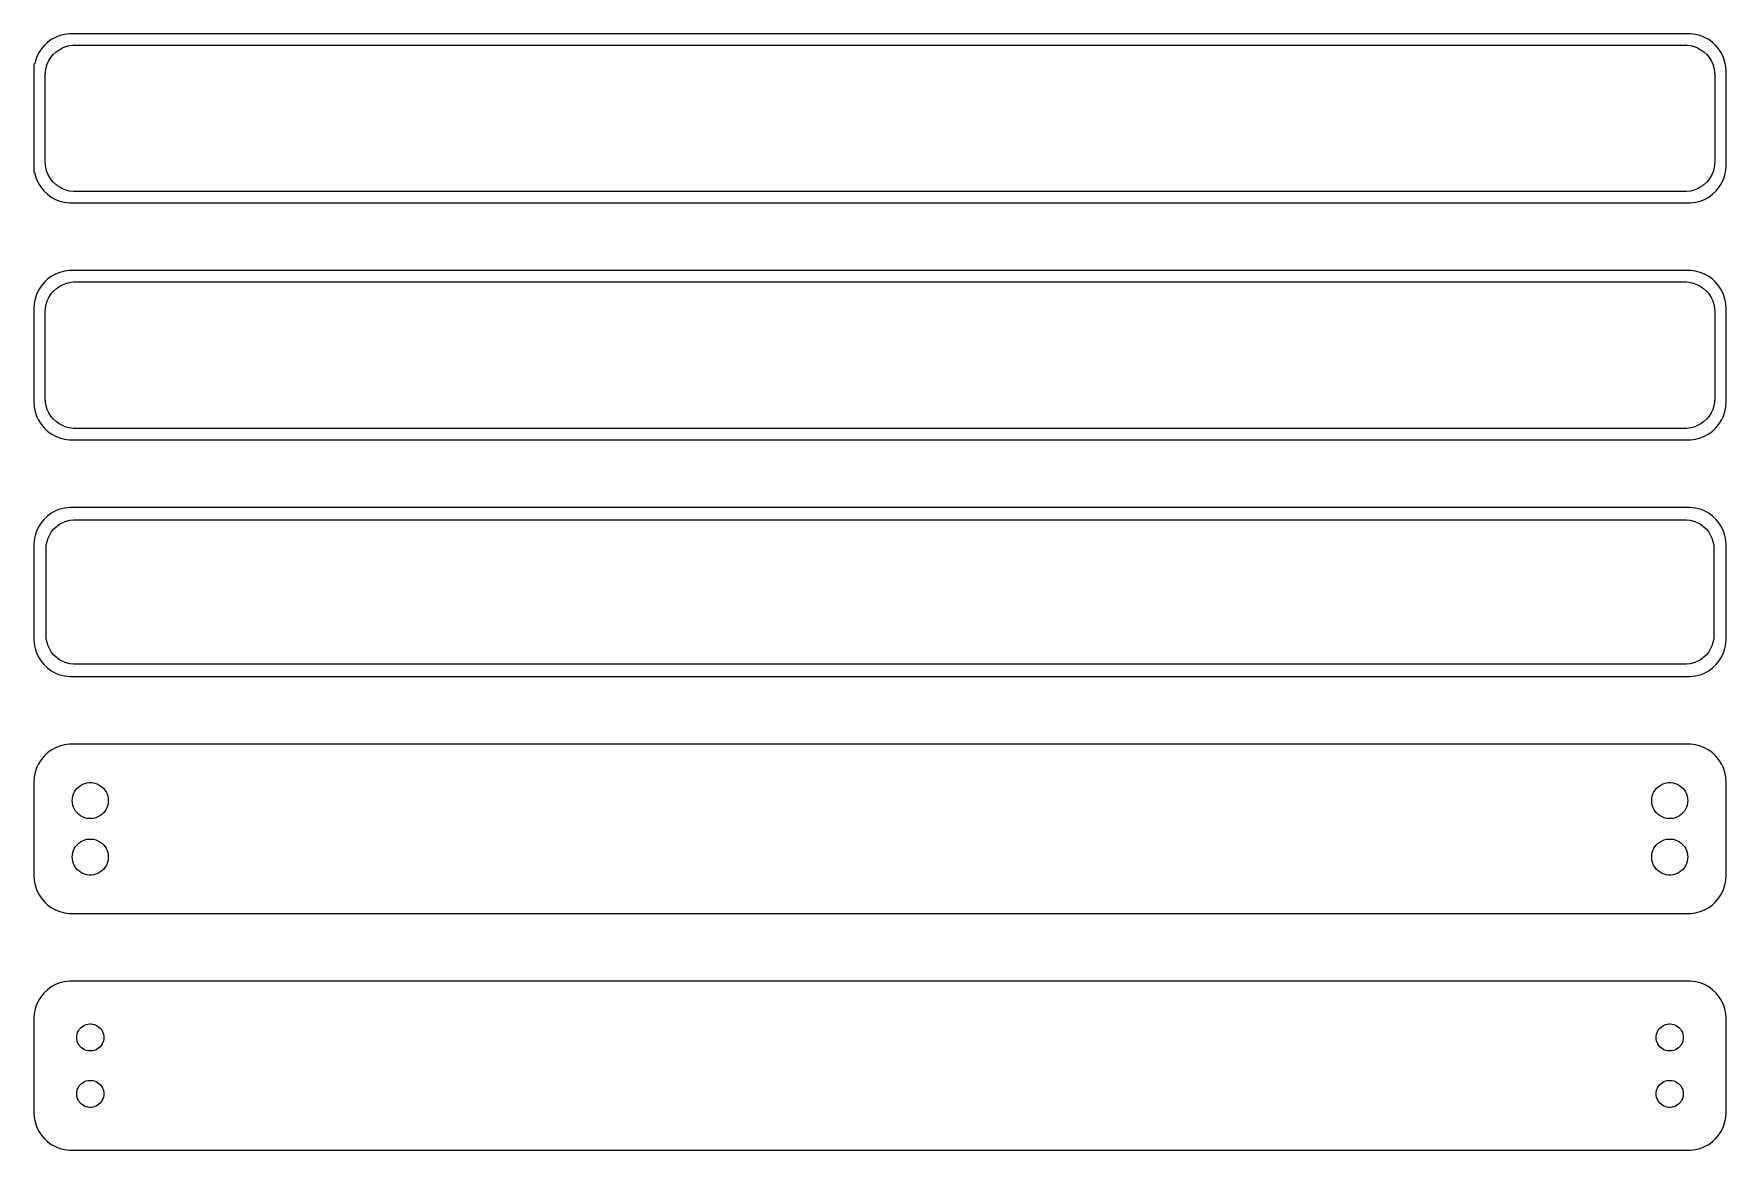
# Model space of a CAD drawing. Header units: metres. Extents: x -112 to 112, y 115 to 263.
import ezdxf

# ---------------------------------------------------------------- set-up
doc = ezdxf.new("R2010")
doc.units = ezdxf.units.M

msp = doc.modelspace()

# ---------------------------------------------------------------- linework, layer by layer
for p, q in [((-111.545, 261.189), (-111.882, 260.659)), ((-111.145, 261.673), (-111.545, 261.189)), ((-110.687, 262.103), (-111.145, 261.673)), ((-110.179, 262.472), (-110.687, 262.103)), ((-109.629, 262.774), (-110.179, 262.472)), ((-109.045, 263.005), (-109.629, 262.774)), ((-109.55, 260.832), (-109.143, 261.127)), ((-109.143, 261.127), (-108.703, 261.369)), ((-108.437, 263.161), (-109.045, 263.005)), ((-108.703, 261.369), (-108.236, 261.554)), ((-107.814, 263.24), (-108.437, 263.161)), ((-108.236, 261.554), (-107.75, 261.679)), ((107.814, 263.24), (-107.814, 263.24)), ((-107.75, 261.679), (-107.251, 261.742)), ((-107.251, 261.742), (107.251, 261.742)), ((107.251, 261.742), (107.75, 261.679)), ((107.75, 261.679), (108.236, 261.554)), ((108.437, 263.161), (107.814, 263.24)), ((108.236, 261.554), (108.703, 261.369)), ((109.045, 263.005), (108.437, 263.161)), ((108.703, 261.369), (109.143, 261.127)), ((109.629, 262.774), (109.045, 263.005)), ((109.143, 261.127), (109.55, 260.832)), ((110.179, 262.472), (109.629, 262.774)), ((110.687, 262.103), (110.179, 262.472)), ((111.145, 261.673), (110.687, 262.103)), ((111.545, 261.189), (111.145, 261.673)), ((111.882, 260.659), (111.545, 261.189)), ((-112.4, 259.194), (-112.5, 259.194)), ((-112.5, 259.194), (-112.5, 244.806)), ((-112.343, 259.493), (-112.4, 259.194)), ((-112.149, 260.091), (-112.343, 259.493)), ((-111.882, 260.659), (-112.149, 260.091)), ((-110.874, 258.745), (-110.719, 259.222)), ((-110.719, 259.222), (-110.505, 259.677)), ((-110.505, 259.677), (-110.236, 260.101)), ((-110.236, 260.101), (-109.916, 260.488)), ((-109.916, 260.488), (-109.55, 260.832)), ((109.55, 260.832), (109.916, 260.488)), ((109.916, 260.488), (110.236, 260.101)), ((110.236, 260.101), (110.505, 259.677)), ((110.505, 259.677), (110.719, 259.222)), ((110.719, 259.222), (110.874, 258.745)), ((112.149, 260.091), (111.882, 260.659)), ((112.343, 259.493), (112.149, 260.091)), ((112.461, 258.877), (112.343, 259.493)), ((112.5, 258.25), (112.461, 258.877)), ((-111, 257.75), (-110.968, 258.251)), ((-111, 246.25), (-111, 257.75)), ((-110.968, 258.251), (-110.874, 258.745)), ((110.874, 258.745), (110.968, 258.251)), ((110.968, 258.251), (111, 257.75)), ((111, 257.75), (111, 246.25)), ((112.5, 245.75), (112.5, 258.25)), ((-110.968, 245.749), (-111, 246.25)), ((-110.874, 245.255), (-110.968, 245.749)), ((-110.719, 244.778), (-110.874, 245.255)), ((110.874, 245.255), (110.719, 244.778)), ((110.968, 245.749), (110.874, 245.255)), ((111, 246.25), (110.968, 245.749)), ((112.461, 245.123), (112.5, 245.75)), ((-112.5, 244.806), (-112.4, 244.806)), ((-112.4, 244.806), (-112.343, 244.507)), ((-112.343, 244.507), (-112.149, 243.909)), ((-112.149, 243.909), (-111.882, 243.341)), ((-111.882, 243.341), (-111.545, 242.811)), ((-110.505, 244.323), (-110.719, 244.778)), ((-110.236, 243.899), (-110.505, 244.323)), ((-109.916, 243.512), (-110.236, 243.899)), ((-109.55, 243.168), (-109.916, 243.512)), ((-109.143, 242.873), (-109.55, 243.168)), ((109.55, 243.168), (109.143, 242.873)), ((109.916, 243.512), (109.55, 243.168)), ((110.236, 243.899), (109.916, 243.512)), ((110.505, 244.323), (110.236, 243.899)), ((110.719, 244.778), (110.505, 244.323)), ((111.545, 242.811), (111.882, 243.341)), ((111.882, 243.341), (112.149, 243.909)), ((112.149, 243.909), (112.343, 244.507)), ((112.343, 244.507), (112.461, 245.123)), ((-111.545, 242.811), (-111.145, 242.327)), ((-111.145, 242.327), (-110.687, 241.897)), ((-110.687, 241.897), (-110.179, 241.528)), ((-110.179, 241.528), (-109.629, 241.226)), ((-109.629, 241.226), (-109.045, 240.995)), ((-108.703, 242.631), (-109.143, 242.873)), ((-109.045, 240.995), (-108.437, 240.839)), ((-108.236, 242.446), (-108.703, 242.631)), ((-108.437, 240.839), (-107.814, 240.76)), ((-107.75, 242.321), (-108.236, 242.446)), ((-107.814, 240.76), (107.814, 240.76)), ((-107.251, 242.258), (-107.75, 242.321)), ((107.251, 242.258), (-107.251, 242.258)), ((107.75, 242.321), (107.251, 242.258)), ((108.236, 242.446), (107.75, 242.321)), ((107.814, 240.76), (108.437, 240.839)), ((108.703, 242.631), (108.236, 242.446)), ((108.437, 240.839), (109.045, 240.995)), ((109.143, 242.873), (108.703, 242.631)), ((109.045, 240.995), (109.629, 241.226)), ((109.629, 241.226), (110.179, 241.528)), ((110.179, 241.528), (110.687, 241.897)), ((110.687, 241.897), (111.145, 242.327)), ((111.145, 242.327), (111.545, 242.811)), ((-111.545, 229.689), (-111.882, 229.159)), ((-111.145, 230.173), (-111.545, 229.689)), ((-110.687, 230.603), (-111.145, 230.173)), ((-110.179, 230.972), (-110.687, 230.603)), ((-109.629, 231.274), (-110.179, 230.972)), ((-109.045, 231.505), (-109.629, 231.274)), ((-109.55, 229.332), (-109.143, 229.627)), ((-109.143, 229.627), (-108.703, 229.869)), ((-108.437, 231.661), (-109.045, 231.505)), ((-108.703, 229.869), (-108.236, 230.054)), ((-107.814, 231.74), (-108.437, 231.661)), ((-108.236, 230.054), (-107.75, 230.179)), ((107.814, 231.74), (-107.814, 231.74)), ((-107.75, 230.179), (-107.251, 230.242)), ((-107.251, 230.242), (107.251, 230.242)), ((107.251, 230.242), (107.75, 230.179)), ((107.75, 230.179), (108.236, 230.054)), ((108.437, 231.661), (107.814, 231.74)), ((108.236, 230.054), (108.703, 229.869)), ((109.045, 231.505), (108.437, 231.661)), ((108.703, 229.869), (109.143, 229.627)), ((109.629, 231.274), (109.045, 231.505)), ((109.143, 229.627), (109.55, 229.332)), ((110.179, 230.972), (109.629, 231.274)), ((110.687, 230.603), (110.179, 230.972)), ((111.145, 230.173), (110.687, 230.603)), ((111.545, 229.689), (111.145, 230.173)), ((111.882, 229.159), (111.545, 229.689)), ((-112.461, 227.377), (-112.5, 226.75)), ((-112.343, 227.993), (-112.461, 227.377)), ((-112.149, 228.591), (-112.343, 227.993)), ((-111.882, 229.159), (-112.149, 228.591)), ((-110.874, 227.245), (-110.719, 227.722)), ((-110.719, 227.722), (-110.505, 228.177)), ((-110.505, 228.177), (-110.236, 228.601)), ((-110.236, 228.601), (-109.916, 228.988)), ((-109.916, 228.988), (-109.55, 229.332)), ((109.55, 229.332), (109.916, 228.988)), ((109.916, 228.988), (110.236, 228.601)), ((110.236, 228.601), (110.505, 228.177)), ((110.505, 228.177), (110.719, 227.722)), ((110.719, 227.722), (110.874, 227.245)), ((112.149, 228.591), (111.882, 229.159)), ((112.343, 227.993), (112.149, 228.591)), ((112.461, 227.377), (112.343, 227.993)), ((112.5, 226.75), (112.461, 227.377)), ((-112.5, 226.75), (-112.5, 214.25)), ((-111, 226.25), (-110.968, 226.751)), ((-111, 214.75), (-111, 226.25)), ((-110.968, 226.751), (-110.874, 227.245)), ((110.874, 227.245), (110.968, 226.751)), ((110.968, 226.751), (111, 226.25)), ((111, 226.25), (111, 214.75)), ((112.5, 214.25), (112.5, 226.75)), ((-112.5, 214.25), (-112.461, 213.623)), ((-110.968, 214.249), (-111, 214.75)), ((-110.874, 213.755), (-110.968, 214.249)), ((-110.719, 213.278), (-110.874, 213.755)), ((110.874, 213.755), (110.719, 213.278)), ((110.968, 214.249), (110.874, 213.755)), ((111, 214.75), (110.968, 214.249)), ((112.461, 213.623), (112.5, 214.25)), ((-112.461, 213.623), (-112.343, 213.007)), ((-112.343, 213.007), (-112.149, 212.409)), ((-112.149, 212.409), (-111.882, 211.841)), ((-111.882, 211.841), (-111.545, 211.311)), ((-110.505, 212.823), (-110.719, 213.278)), ((-110.236, 212.399), (-110.505, 212.823)), ((-109.916, 212.012), (-110.236, 212.399)), ((-109.55, 211.668), (-109.916, 212.012)), ((-109.143, 211.373), (-109.55, 211.668)), ((109.55, 211.668), (109.143, 211.373)), ((109.916, 212.012), (109.55, 211.668)), ((110.236, 212.399), (109.916, 212.012)), ((110.505, 212.823), (110.236, 212.399)), ((110.719, 213.278), (110.505, 212.823)), ((111.545, 211.311), (111.882, 211.841)), ((111.882, 211.841), (112.149, 212.409)), ((112.149, 212.409), (112.343, 213.007)), ((112.343, 213.007), (112.461, 213.623)), ((-111.545, 211.311), (-111.145, 210.827)), ((-111.145, 210.827), (-110.687, 210.397)), ((-110.687, 210.397), (-110.179, 210.028)), ((-110.179, 210.028), (-109.629, 209.726)), ((-109.629, 209.726), (-109.045, 209.495)), ((-108.703, 211.131), (-109.143, 211.373)), ((-109.045, 209.495), (-108.437, 209.339)), ((-108.236, 210.946), (-108.703, 211.131)), ((-108.437, 209.339), (-107.814, 209.26)), ((-107.75, 210.821), (-108.236, 210.946)), ((-107.814, 209.26), (107.814, 209.26)), ((-107.251, 210.758), (-107.75, 210.821)), ((107.251, 210.758), (-107.251, 210.758)), ((107.75, 210.821), (107.251, 210.758)), ((108.236, 210.946), (107.75, 210.821)), ((107.814, 209.26), (108.437, 209.339)), ((108.703, 211.131), (108.236, 210.946)), ((108.437, 209.339), (109.045, 209.495)), ((109.143, 211.373), (108.703, 211.131)), ((109.045, 209.495), (109.629, 209.726)), ((109.629, 209.726), (110.179, 210.028)), ((110.179, 210.028), (110.687, 210.397)), ((110.687, 210.397), (111.145, 210.827)), ((111.145, 210.827), (111.545, 211.311)), ((-111.545, 198.189), (-111.882, 197.659)), ((-111.145, 198.673), (-111.545, 198.189)), ((-110.687, 199.103), (-111.145, 198.673)), ((-110.179, 199.472), (-110.687, 199.103)), ((-109.629, 199.774), (-110.179, 199.472)), ((-109.045, 200.005), (-109.629, 199.774)), ((-109.469, 197.734), (-109.075, 198.02)), ((-109.075, 198.02), (-108.649, 198.254)), ((-108.437, 200.161), (-109.045, 200.005)), ((-108.649, 198.254), (-108.197, 198.433)), ((-107.814, 200.24), (-108.437, 200.161)), ((-108.197, 198.433), (-107.726, 198.554)), ((107.814, 200.24), (-107.814, 200.24)), ((-107.726, 198.554), (-107.243, 198.615)), ((-107.243, 198.615), (107.243, 198.615)), ((107.243, 198.615), (107.726, 198.554)), ((107.726, 198.554), (108.197, 198.433)), ((108.437, 200.161), (107.814, 200.24)), ((108.197, 198.433), (108.649, 198.254)), ((109.045, 200.005), (108.437, 200.161)), ((108.649, 198.254), (109.075, 198.02)), ((109.629, 199.774), (109.045, 200.005)), ((109.075, 198.02), (109.469, 197.734)), ((110.179, 199.472), (109.629, 199.774)), ((110.687, 199.103), (110.179, 199.472)), ((111.145, 198.673), (110.687, 199.103)), ((111.545, 198.189), (111.145, 198.673)), ((111.882, 197.659), (111.545, 198.189)), ((-112.461, 195.877), (-112.5, 195.25)), ((-112.343, 196.493), (-112.461, 195.877)), ((-112.149, 197.091), (-112.343, 196.493)), ((-111.882, 197.659), (-112.149, 197.091)), ((-110.751, 195.713), (-110.601, 196.176)), ((-110.601, 196.176), (-110.394, 196.616)), ((-110.394, 196.616), (-110.133, 197.026)), ((-110.133, 197.026), (-109.823, 197.401)), ((-109.823, 197.401), (-109.469, 197.734)), ((109.469, 197.734), (109.823, 197.401)), ((109.823, 197.401), (110.133, 197.026)), ((110.133, 197.026), (110.394, 196.616)), ((110.394, 196.616), (110.601, 196.176)), ((110.601, 196.176), (110.751, 195.713)), ((112.149, 197.091), (111.882, 197.659)), ((112.343, 196.493), (112.149, 197.091)), ((112.461, 195.877), (112.343, 196.493)), ((112.5, 195.25), (112.461, 195.877)), ((-112.5, 195.25), (-112.5, 182.75)), ((-110.873, 194.75), (-110.842, 195.235)), ((-110.873, 183.25), (-110.873, 194.75)), ((-110.842, 195.235), (-110.751, 195.713)), ((110.751, 195.713), (110.842, 195.235)), ((110.842, 195.235), (110.873, 194.75)), ((110.873, 194.75), (110.873, 183.25)), ((112.5, 182.75), (112.5, 195.25)), ((-112.5, 182.75), (-112.461, 182.123)), ((-110.842, 182.765), (-110.873, 183.25)), ((-110.751, 182.287), (-110.842, 182.765)), ((-110.601, 181.824), (-110.751, 182.287)), ((110.751, 182.287), (110.601, 181.824)), ((110.842, 182.765), (110.751, 182.287)), ((110.873, 183.25), (110.842, 182.765)), ((112.461, 182.123), (112.5, 182.75)), ((-112.461, 182.123), (-112.343, 181.507)), ((-112.343, 181.507), (-112.149, 180.909)), ((-112.149, 180.909), (-111.882, 180.341)), ((-111.882, 180.341), (-111.545, 179.811)), ((-110.394, 181.384), (-110.601, 181.824)), ((-110.133, 180.974), (-110.394, 181.384)), ((-109.823, 180.599), (-110.133, 180.974)), ((-109.469, 180.266), (-109.823, 180.599)), ((-109.075, 179.98), (-109.469, 180.266)), ((109.469, 180.266), (109.075, 179.98)), ((109.823, 180.599), (109.469, 180.266)), ((110.133, 180.974), (109.823, 180.599)), ((110.394, 181.384), (110.133, 180.974)), ((110.601, 181.824), (110.394, 181.384)), ((111.545, 179.811), (111.882, 180.341)), ((111.882, 180.341), (112.149, 180.909)), ((112.149, 180.909), (112.343, 181.507)), ((112.343, 181.507), (112.461, 182.123)), ((-111.545, 179.811), (-111.145, 179.327)), ((-111.145, 179.327), (-110.687, 178.897)), ((-110.687, 178.897), (-110.179, 178.528)), ((-110.179, 178.528), (-109.629, 178.226)), ((-109.629, 178.226), (-109.045, 177.995)), ((-108.649, 179.746), (-109.075, 179.98)), ((-109.045, 177.995), (-108.437, 177.839)), ((-108.197, 179.567), (-108.649, 179.746)), ((-108.437, 177.839), (-107.814, 177.76)), ((-107.726, 179.446), (-108.197, 179.567)), ((-107.814, 177.76), (107.814, 177.76)), ((-107.243, 179.385), (-107.726, 179.446)), ((107.243, 179.385), (-107.243, 179.385)), ((107.726, 179.446), (107.243, 179.385)), ((108.197, 179.567), (107.726, 179.446)), ((107.814, 177.76), (108.437, 177.839)), ((108.649, 179.746), (108.197, 179.567)), ((108.437, 177.839), (109.045, 177.995)), ((109.075, 179.98), (108.649, 179.746)), ((109.045, 177.995), (109.629, 178.226)), ((109.629, 178.226), (110.179, 178.528)), ((110.179, 178.528), (110.687, 178.897)), ((110.687, 178.897), (111.145, 179.327)), ((111.145, 179.327), (111.545, 179.811)), ((-111.545, 166.689), (-111.882, 166.159)), ((-111.145, 167.173), (-111.545, 166.689)), ((-110.687, 167.603), (-111.145, 167.173)), ((-110.179, 167.972), (-110.687, 167.603)), ((-109.629, 168.274), (-110.179, 167.972)), ((-109.045, 168.505), (-109.629, 168.274)), ((-108.437, 168.661), (-109.045, 168.505)), ((-107.814, 168.74), (-108.437, 168.661)), ((107.814, 168.74), (-107.814, 168.74)), ((108.437, 168.661), (107.814, 168.74)), ((109.045, 168.505), (108.437, 168.661)), ((109.629, 168.274), (109.045, 168.505)), ((110.179, 167.972), (109.629, 168.274)), ((110.687, 167.603), (110.179, 167.972)), ((111.145, 167.173), (110.687, 167.603)), ((111.545, 166.689), (111.145, 167.173)), ((111.882, 166.159), (111.545, 166.689)), ((-112.461, 164.377), (-112.5, 163.75)), ((-112.343, 164.993), (-112.461, 164.377)), ((-112.149, 165.591), (-112.343, 164.993)), ((-111.882, 166.159), (-112.149, 165.591)), ((112.149, 165.591), (111.882, 166.159)), ((112.343, 164.993), (112.149, 165.591)), ((112.461, 164.377), (112.343, 164.993)), ((112.5, 163.75), (112.461, 164.377)), ((-112.5, 163.75), (-112.5, 151.25)), ((-107.325, 161.847), (-107.231, 162.133)), ((-107.231, 162.133), (-107.103, 162.406)), ((-107.103, 162.406), (-106.942, 162.661)), ((-106.942, 162.661), (-106.75, 162.893)), ((-106.75, 162.893), (-106.53, 163.099)), ((-106.53, 163.099), (-106.286, 163.276)), ((-106.286, 163.276), (-106.022, 163.422)), ((-106.022, 163.422), (-105.742, 163.533)), ((-105.742, 163.533), (-105.45, 163.607)), ((-105.45, 163.607), (-105.151, 163.645)), ((-105.151, 163.645), (-104.849, 163.645)), ((-104.849, 163.645), (-104.55, 163.607)), ((-104.55, 163.607), (-104.258, 163.533)), ((-104.258, 163.533), (-103.978, 163.422)), ((-103.978, 163.422), (-103.714, 163.276)), ((-103.714, 163.276), (-103.47, 163.099)), ((-103.47, 163.099), (-103.25, 162.893)), ((-103.25, 162.893), (-103.058, 162.661)), ((-103.058, 162.661), (-102.897, 162.406)), ((-102.897, 162.406), (-102.769, 162.133)), ((-102.769, 162.133), (-102.675, 161.847)), ((102.675, 161.847), (102.769, 162.133)), ((102.769, 162.133), (102.897, 162.406)), ((102.897, 162.406), (103.058, 162.661)), ((103.058, 162.661), (103.25, 162.893)), ((103.25, 162.893), (103.47, 163.099)), ((103.47, 163.099), (103.714, 163.276)), ((103.714, 163.276), (103.978, 163.422)), ((103.978, 163.422), (104.258, 163.533)), ((104.258, 163.533), (104.55, 163.607)), ((104.55, 163.607), (104.849, 163.645)), ((104.849, 163.645), (105.151, 163.645)), ((105.151, 163.645), (105.45, 163.607)), ((105.45, 163.607), (105.742, 163.533)), ((105.742, 163.533), (106.022, 163.422)), ((106.022, 163.422), (106.286, 163.276)), ((106.286, 163.276), (106.53, 163.099)), ((106.53, 163.099), (106.75, 162.893)), ((106.75, 162.893), (106.942, 162.661)), ((106.942, 162.661), (107.103, 162.406)), ((107.103, 162.406), (107.231, 162.133)), ((107.231, 162.133), (107.325, 161.847)), ((112.5, 151.25), (112.5, 163.75)), ((-107.4, 161.25), (-107.381, 161.551)), ((-107.381, 160.949), (-107.4, 161.25)), ((-107.381, 161.551), (-107.325, 161.847)), ((-107.325, 160.653), (-107.381, 160.949)), ((-107.231, 160.367), (-107.325, 160.653)), ((-107.103, 160.094), (-107.231, 160.367)), ((-106.942, 159.839), (-107.103, 160.094)), ((-106.75, 159.607), (-106.942, 159.839)), ((-103.058, 159.839), (-103.25, 159.607)), ((-102.897, 160.094), (-103.058, 159.839)), ((-102.769, 160.367), (-102.897, 160.094)), ((-102.675, 160.653), (-102.769, 160.367)), ((-102.675, 161.847), (-102.619, 161.551)), ((-102.619, 160.949), (-102.675, 160.653)), ((-102.619, 161.551), (-102.6, 161.25)), ((-102.6, 161.25), (-102.619, 160.949)), ((102.6, 161.25), (102.619, 161.551)), ((102.619, 160.949), (102.6, 161.25)), ((102.619, 161.551), (102.675, 161.847)), ((102.675, 160.653), (102.619, 160.949)), ((102.769, 160.367), (102.675, 160.653)), ((102.897, 160.094), (102.769, 160.367)), ((103.058, 159.839), (102.897, 160.094)), ((103.25, 159.607), (103.058, 159.839)), ((106.942, 159.839), (106.75, 159.607)), ((107.103, 160.094), (106.942, 159.839)), ((107.231, 160.367), (107.103, 160.094)), ((107.325, 160.653), (107.231, 160.367)), ((107.325, 161.847), (107.381, 161.551)), ((107.381, 160.949), (107.325, 160.653)), ((107.381, 161.551), (107.4, 161.25)), ((107.4, 161.25), (107.381, 160.949)), ((-106.53, 159.401), (-106.75, 159.607)), ((-106.286, 159.224), (-106.53, 159.401)), ((-106.022, 159.078), (-106.286, 159.224)), ((-105.742, 158.967), (-106.022, 159.078)), ((-105.45, 158.893), (-105.742, 158.967)), ((-105.151, 158.855), (-105.45, 158.893)), ((-104.849, 158.855), (-105.151, 158.855)), ((-104.55, 158.893), (-104.849, 158.855)), ((-104.258, 158.967), (-104.55, 158.893)), ((-103.978, 159.078), (-104.258, 158.967)), ((-103.714, 159.224), (-103.978, 159.078)), ((-103.47, 159.401), (-103.714, 159.224)), ((-103.25, 159.607), (-103.47, 159.401)), ((103.47, 159.401), (103.25, 159.607)), ((103.714, 159.224), (103.47, 159.401)), ((103.978, 159.078), (103.714, 159.224)), ((104.258, 158.967), (103.978, 159.078)), ((104.55, 158.893), (104.258, 158.967)), ((104.849, 158.855), (104.55, 158.893)), ((105.151, 158.855), (104.849, 158.855)), ((105.45, 158.893), (105.151, 158.855)), ((105.742, 158.967), (105.45, 158.893)), ((106.022, 159.078), (105.742, 158.967)), ((106.286, 159.224), (106.022, 159.078)), ((106.53, 159.401), (106.286, 159.224)), ((106.75, 159.607), (106.53, 159.401)), ((-106.942, 155.161), (-106.75, 155.393)), ((-106.75, 155.393), (-106.53, 155.599)), ((-106.53, 155.599), (-106.286, 155.776)), ((-106.286, 155.776), (-106.022, 155.922)), ((-106.022, 155.922), (-105.742, 156.033)), ((-105.742, 156.033), (-105.45, 156.107)), ((-105.45, 156.107), (-105.151, 156.145)), ((-105.151, 156.145), (-104.849, 156.145)), ((-104.849, 156.145), (-104.55, 156.107)), ((-104.55, 156.107), (-104.258, 156.033)), ((-104.258, 156.033), (-103.978, 155.922)), ((-103.978, 155.922), (-103.714, 155.776)), ((-103.714, 155.776), (-103.47, 155.599)), ((-103.47, 155.599), (-103.25, 155.393)), ((-103.25, 155.393), (-103.058, 155.161)), ((103.058, 155.161), (103.25, 155.393)), ((103.25, 155.393), (103.47, 155.599)), ((103.47, 155.599), (103.714, 155.776)), ((103.714, 155.776), (103.978, 155.922)), ((103.978, 155.922), (104.258, 156.033)), ((104.258, 156.033), (104.55, 156.107)), ((104.55, 156.107), (104.849, 156.145)), ((104.849, 156.145), (105.151, 156.145)), ((105.151, 156.145), (105.45, 156.107)), ((105.45, 156.107), (105.742, 156.033)), ((105.742, 156.033), (106.022, 155.922)), ((106.022, 155.922), (106.286, 155.776)), ((106.286, 155.776), (106.53, 155.599)), ((106.53, 155.599), (106.75, 155.393)), ((106.75, 155.393), (106.942, 155.161)), ((-107.4, 153.75), (-107.381, 154.051)), ((-107.381, 153.449), (-107.4, 153.75)), ((-107.381, 154.051), (-107.325, 154.347)), ((-107.325, 153.153), (-107.381, 153.449)), ((-107.325, 154.347), (-107.231, 154.633)), ((-107.231, 152.867), (-107.325, 153.153)), ((-107.231, 154.633), (-107.103, 154.906)), ((-107.103, 154.906), (-106.942, 155.161)), ((-103.058, 155.161), (-102.897, 154.906)), ((-102.897, 154.906), (-102.769, 154.633)), ((-102.769, 154.633), (-102.675, 154.347)), ((-102.675, 153.153), (-102.769, 152.867)), ((-102.675, 154.347), (-102.619, 154.051)), ((-102.619, 153.449), (-102.675, 153.153)), ((-102.619, 154.051), (-102.6, 153.75)), ((-102.6, 153.75), (-102.619, 153.449)), ((102.6, 153.75), (102.619, 154.051)), ((102.619, 153.449), (102.6, 153.75)), ((102.619, 154.051), (102.675, 154.347)), ((102.675, 153.153), (102.619, 153.449)), ((102.675, 154.347), (102.769, 154.633)), ((102.769, 152.867), (102.675, 153.153)), ((102.769, 154.633), (102.897, 154.906)), ((102.897, 154.906), (103.058, 155.161)), ((106.942, 155.161), (107.103, 154.906)), ((107.103, 154.906), (107.231, 154.633)), ((107.231, 154.633), (107.325, 154.347)), ((107.325, 153.153), (107.231, 152.867)), ((107.325, 154.347), (107.381, 154.051)), ((107.381, 153.449), (107.325, 153.153)), ((107.381, 154.051), (107.4, 153.75)), ((107.4, 153.75), (107.381, 153.449)), ((-112.5, 151.25), (-112.461, 150.623)), ((-107.103, 152.594), (-107.231, 152.867)), ((-106.942, 152.339), (-107.103, 152.594)), ((-106.75, 152.107), (-106.942, 152.339)), ((-106.53, 151.901), (-106.75, 152.107)), ((-106.286, 151.724), (-106.53, 151.901)), ((-106.022, 151.578), (-106.286, 151.724)), ((-105.742, 151.467), (-106.022, 151.578)), ((-105.45, 151.393), (-105.742, 151.467)), ((-105.151, 151.355), (-105.45, 151.393)), ((-104.849, 151.355), (-105.151, 151.355)), ((-104.55, 151.393), (-104.849, 151.355)), ((-104.258, 151.467), (-104.55, 151.393)), ((-103.978, 151.578), (-104.258, 151.467)), ((-103.714, 151.724), (-103.978, 151.578)), ((-103.47, 151.901), (-103.714, 151.724)), ((-103.25, 152.107), (-103.47, 151.901)), ((-103.058, 152.339), (-103.25, 152.107)), ((-102.897, 152.594), (-103.058, 152.339)), ((-102.769, 152.867), (-102.897, 152.594)), ((102.897, 152.594), (102.769, 152.867)), ((103.058, 152.339), (102.897, 152.594)), ((103.25, 152.107), (103.058, 152.339)), ((103.47, 151.901), (103.25, 152.107)), ((103.714, 151.724), (103.47, 151.901)), ((103.978, 151.578), (103.714, 151.724)), ((104.258, 151.467), (103.978, 151.578)), ((104.55, 151.393), (104.258, 151.467)), ((104.849, 151.355), (104.55, 151.393)), ((105.151, 151.355), (104.849, 151.355)), ((105.45, 151.393), (105.151, 151.355)), ((105.742, 151.467), (105.45, 151.393)), ((106.022, 151.578), (105.742, 151.467)), ((106.286, 151.724), (106.022, 151.578)), ((106.53, 151.901), (106.286, 151.724)), ((106.75, 152.107), (106.53, 151.901)), ((106.942, 152.339), (106.75, 152.107)), ((107.103, 152.594), (106.942, 152.339)), ((107.231, 152.867), (107.103, 152.594)), ((112.461, 150.623), (112.5, 151.25)), ((-112.461, 150.623), (-112.343, 150.007)), ((-112.343, 150.007), (-112.149, 149.409)), ((-112.149, 149.409), (-111.882, 148.841)), ((-111.882, 148.841), (-111.545, 148.311)), ((111.545, 148.311), (111.882, 148.841)), ((111.882, 148.841), (112.149, 149.409)), ((112.149, 149.409), (112.343, 150.007)), ((112.343, 150.007), (112.461, 150.623)), ((-111.545, 148.311), (-111.145, 147.827)), ((-111.145, 147.827), (-110.687, 147.397)), ((-110.687, 147.397), (-110.179, 147.028)), ((-110.179, 147.028), (-109.629, 146.726)), ((-109.629, 146.726), (-109.045, 146.495)), ((-109.045, 146.495), (-108.437, 146.339)), ((-108.437, 146.339), (-107.814, 146.26)), ((-107.814, 146.26), (107.814, 146.26)), ((107.814, 146.26), (108.437, 146.339)), ((108.437, 146.339), (109.045, 146.495)), ((109.045, 146.495), (109.629, 146.726)), ((109.629, 146.726), (110.179, 147.028)), ((110.179, 147.028), (110.687, 147.397)), ((110.687, 147.397), (111.145, 147.827)), ((111.145, 147.827), (111.545, 148.311)), ((-111.545, 135.189), (-111.882, 134.659)), ((-111.145, 135.673), (-111.545, 135.189)), ((-110.687, 136.103), (-111.145, 135.673)), ((-110.179, 136.472), (-110.687, 136.103)), ((-109.629, 136.774), (-110.179, 136.472)), ((-109.045, 137.005), (-109.629, 136.774)), ((-108.437, 137.161), (-109.045, 137.005)), ((-107.814, 137.24), (-108.437, 137.161)), ((107.814, 137.24), (-107.814, 137.24)), ((108.437, 137.161), (107.814, 137.24)), ((109.045, 137.005), (108.437, 137.161)), ((109.629, 136.774), (109.045, 137.005)), ((110.179, 136.472), (109.629, 136.774)), ((110.687, 136.103), (110.179, 136.472)), ((111.145, 135.673), (110.687, 136.103)), ((111.545, 135.189), (111.145, 135.673)), ((111.882, 134.659), (111.545, 135.189)), ((-112.461, 132.877), (-112.5, 132.25)), ((-112.343, 133.493), (-112.461, 132.877)), ((-112.149, 134.091), (-112.343, 133.493)), ((-111.882, 134.659), (-112.149, 134.091)), ((112.149, 134.091), (111.882, 134.659)), ((112.343, 133.493), (112.149, 134.091)), ((112.461, 132.877), (112.343, 133.493)), ((112.5, 132.25), (112.461, 132.877)), ((-112.5, 132.25), (-112.5, 119.75)), ((-106.674, 130.413), (-106.577, 130.617)), ((-106.577, 130.617), (-106.456, 130.808)), ((-106.456, 130.808), (-106.312, 130.982)), ((-106.312, 130.982), (-106.147, 131.137)), ((-106.147, 131.137), (-105.964, 131.27)), ((-105.964, 131.27), (-105.766, 131.379)), ((-105.766, 131.379), (-105.556, 131.462)), ((-105.556, 131.462), (-105.337, 131.518)), ((-105.337, 131.518), (-105.113, 131.546)), ((-105.113, 131.546), (-104.887, 131.546)), ((-104.887, 131.546), (-104.663, 131.518)), ((-104.663, 131.518), (-104.444, 131.462)), ((-104.444, 131.462), (-104.234, 131.379)), ((-104.234, 131.379), (-104.036, 131.27)), ((-104.036, 131.27), (-103.853, 131.137)), ((-103.853, 131.137), (-103.688, 130.982)), ((-103.688, 130.982), (-103.544, 130.808)), ((-103.544, 130.808), (-103.423, 130.617)), ((-103.423, 130.617), (-103.326, 130.413)), ((103.326, 130.413), (103.423, 130.617)), ((103.423, 130.617), (103.544, 130.808)), ((103.544, 130.808), (103.688, 130.982)), ((103.688, 130.982), (103.853, 131.137)), ((103.853, 131.137), (104.036, 131.27)), ((104.036, 131.27), (104.234, 131.379)), ((104.234, 131.379), (104.444, 131.462)), ((104.444, 131.462), (104.663, 131.518)), ((104.663, 131.518), (104.887, 131.546)), ((104.887, 131.546), (105.113, 131.546)), ((105.113, 131.546), (105.337, 131.518)), ((105.337, 131.518), (105.556, 131.462)), ((105.556, 131.462), (105.766, 131.379)), ((105.766, 131.379), (105.964, 131.27)), ((105.964, 131.27), (106.147, 131.137)), ((106.147, 131.137), (106.312, 130.982)), ((106.312, 130.982), (106.456, 130.808)), ((106.456, 130.808), (106.577, 130.617)), ((106.577, 130.617), (106.674, 130.413)), ((112.5, 119.75), (112.5, 132.25)), ((-106.8, 129.75), (-106.786, 129.976)), ((-106.786, 129.524), (-106.8, 129.75)), ((-106.786, 129.976), (-106.743, 130.198)), ((-106.743, 129.302), (-106.786, 129.524)), ((-106.743, 130.198), (-106.674, 130.413)), ((-106.674, 129.087), (-106.743, 129.302)), ((-106.577, 128.883), (-106.674, 129.087)), ((-106.456, 128.692), (-106.577, 128.883)), ((-106.312, 128.518), (-106.456, 128.692)), ((-106.147, 128.363), (-106.312, 128.518)), ((-105.964, 128.23), (-106.147, 128.363)), ((-103.853, 128.363), (-104.036, 128.23)), ((-103.688, 128.518), (-103.853, 128.363)), ((-103.544, 128.692), (-103.688, 128.518)), ((-103.423, 128.883), (-103.544, 128.692)), ((-103.326, 129.087), (-103.423, 128.883)), ((-103.326, 130.413), (-103.257, 130.198)), ((-103.257, 129.302), (-103.326, 129.087)), ((-103.257, 130.198), (-103.214, 129.976)), ((-103.214, 129.524), (-103.257, 129.302)), ((-103.214, 129.976), (-103.2, 129.75)), ((-103.2, 129.75), (-103.214, 129.524)), ((103.2, 129.75), (103.214, 129.976)), ((103.214, 129.524), (103.2, 129.75)), ((103.214, 129.976), (103.257, 130.198)), ((103.257, 129.302), (103.214, 129.524)), ((103.257, 130.198), (103.326, 130.413)), ((103.326, 129.087), (103.257, 129.302)), ((103.423, 128.883), (103.326, 129.087)), ((103.544, 128.692), (103.423, 128.883)), ((103.688, 128.518), (103.544, 128.692)), ((103.853, 128.363), (103.688, 128.518)), ((104.036, 128.23), (103.853, 128.363)), ((106.147, 128.363), (105.964, 128.23)), ((106.312, 128.518), (106.147, 128.363)), ((106.456, 128.692), (106.312, 128.518)), ((106.577, 128.883), (106.456, 128.692)), ((106.674, 129.087), (106.577, 128.883)), ((106.674, 130.413), (106.743, 130.198)), ((106.743, 129.302), (106.674, 129.087)), ((106.743, 130.198), (106.786, 129.976)), ((106.786, 129.524), (106.743, 129.302)), ((106.786, 129.976), (106.8, 129.75)), ((106.8, 129.75), (106.786, 129.524)), ((-105.766, 128.121), (-105.964, 128.23)), ((-105.556, 128.038), (-105.766, 128.121)), ((-105.337, 127.982), (-105.556, 128.038)), ((-105.113, 127.954), (-105.337, 127.982)), ((-104.887, 127.954), (-105.113, 127.954)), ((-104.663, 127.982), (-104.887, 127.954)), ((-104.444, 128.038), (-104.663, 127.982)), ((-104.234, 128.121), (-104.444, 128.038)), ((-104.036, 128.23), (-104.234, 128.121)), ((104.234, 128.121), (104.036, 128.23)), ((104.444, 128.038), (104.234, 128.121)), ((104.663, 127.982), (104.444, 128.038)), ((104.887, 127.954), (104.663, 127.982)), ((105.113, 127.954), (104.887, 127.954)), ((105.337, 127.982), (105.113, 127.954)), ((105.556, 128.038), (105.337, 127.982)), ((105.766, 128.121), (105.556, 128.038)), ((105.964, 128.23), (105.766, 128.121)), ((-106.147, 123.637), (-105.964, 123.77)), ((-105.964, 123.77), (-105.766, 123.879)), ((-105.766, 123.879), (-105.556, 123.962)), ((-105.556, 123.962), (-105.337, 124.018)), ((-105.337, 124.018), (-105.113, 124.046)), ((-105.113, 124.046), (-104.887, 124.046)), ((-104.887, 124.046), (-104.663, 124.018)), ((-104.663, 124.018), (-104.444, 123.962)), ((-104.444, 123.962), (-104.234, 123.879)), ((-104.234, 123.879), (-104.036, 123.77)), ((-104.036, 123.77), (-103.853, 123.637)), ((103.853, 123.637), (104.036, 123.77)), ((104.036, 123.77), (104.234, 123.879)), ((104.234, 123.879), (104.444, 123.962)), ((104.444, 123.962), (104.663, 124.018)), ((104.663, 124.018), (104.887, 124.046)), ((104.887, 124.046), (105.113, 124.046)), ((105.113, 124.046), (105.337, 124.018)), ((105.337, 124.018), (105.556, 123.962)), ((105.556, 123.962), (105.766, 123.879)), ((105.766, 123.879), (105.964, 123.77)), ((105.964, 123.77), (106.147, 123.637)), ((-106.8, 122.25), (-106.786, 122.476)), ((-106.786, 122.024), (-106.8, 122.25)), ((-106.786, 122.476), (-106.743, 122.698)), ((-106.743, 121.802), (-106.786, 122.024)), ((-106.743, 122.698), (-106.674, 122.913)), ((-106.674, 121.587), (-106.743, 121.802)), ((-106.674, 122.913), (-106.577, 123.117)), ((-106.577, 121.383), (-106.674, 121.587)), ((-106.577, 123.117), (-106.456, 123.308)), ((-106.456, 123.308), (-106.312, 123.482)), ((-106.312, 123.482), (-106.147, 123.637)), ((-103.853, 123.637), (-103.688, 123.482)), ((-103.688, 123.482), (-103.544, 123.308)), ((-103.544, 123.308), (-103.423, 123.117)), ((-103.423, 123.117), (-103.326, 122.913)), ((-103.326, 121.587), (-103.423, 121.383)), ((-103.326, 122.913), (-103.257, 122.698)), ((-103.257, 121.802), (-103.326, 121.587)), ((-103.257, 122.698), (-103.214, 122.476)), ((-103.214, 122.024), (-103.257, 121.802)), ((-103.214, 122.476), (-103.2, 122.25)), ((-103.2, 122.25), (-103.214, 122.024)), ((103.2, 122.25), (103.214, 122.476)), ((103.214, 122.024), (103.2, 122.25)), ((103.214, 122.476), (103.257, 122.698)), ((103.257, 121.802), (103.214, 122.024)), ((103.257, 122.698), (103.326, 122.913)), ((103.326, 121.587), (103.257, 121.802)), ((103.326, 122.913), (103.423, 123.117)), ((103.423, 121.383), (103.326, 121.587)), ((103.423, 123.117), (103.544, 123.308)), ((103.544, 123.308), (103.688, 123.482)), ((103.688, 123.482), (103.853, 123.637)), ((106.147, 123.637), (106.312, 123.482)), ((106.312, 123.482), (106.456, 123.308)), ((106.456, 123.308), (106.577, 123.117)), ((106.577, 123.117), (106.674, 122.913)), ((106.674, 121.587), (106.577, 121.383)), ((106.674, 122.913), (106.743, 122.698)), ((106.743, 121.802), (106.674, 121.587)), ((106.743, 122.698), (106.786, 122.476)), ((106.786, 122.024), (106.743, 121.802)), ((106.786, 122.476), (106.8, 122.25)), ((106.8, 122.25), (106.786, 122.024)), ((-112.5, 119.75), (-112.461, 119.123)), ((-106.456, 121.192), (-106.577, 121.383)), ((-106.312, 121.018), (-106.456, 121.192)), ((-106.147, 120.863), (-106.312, 121.018)), ((-105.964, 120.73), (-106.147, 120.863)), ((-105.766, 120.621), (-105.964, 120.73)), ((-105.556, 120.538), (-105.766, 120.621)), ((-105.337, 120.482), (-105.556, 120.538)), ((-105.113, 120.454), (-105.337, 120.482)), ((-104.887, 120.454), (-105.113, 120.454)), ((-104.663, 120.482), (-104.887, 120.454)), ((-104.444, 120.538), (-104.663, 120.482)), ((-104.234, 120.621), (-104.444, 120.538)), ((-104.036, 120.73), (-104.234, 120.621)), ((-103.853, 120.863), (-104.036, 120.73)), ((-103.688, 121.018), (-103.853, 120.863)), ((-103.544, 121.192), (-103.688, 121.018)), ((-103.423, 121.383), (-103.544, 121.192)), ((103.544, 121.192), (103.423, 121.383)), ((103.688, 121.018), (103.544, 121.192)), ((103.853, 120.863), (103.688, 121.018)), ((104.036, 120.73), (103.853, 120.863)), ((104.234, 120.621), (104.036, 120.73)), ((104.444, 120.538), (104.234, 120.621)), ((104.663, 120.482), (104.444, 120.538)), ((104.887, 120.454), (104.663, 120.482)), ((105.113, 120.454), (104.887, 120.454)), ((105.337, 120.482), (105.113, 120.454)), ((105.556, 120.538), (105.337, 120.482)), ((105.766, 120.621), (105.556, 120.538)), ((105.964, 120.73), (105.766, 120.621)), ((106.147, 120.863), (105.964, 120.73)), ((106.312, 121.018), (106.147, 120.863)), ((106.456, 121.192), (106.312, 121.018)), ((106.577, 121.383), (106.456, 121.192)), ((112.461, 119.123), (112.5, 119.75)), ((-112.461, 119.123), (-112.343, 118.507)), ((-112.343, 118.507), (-112.149, 117.909)), ((-112.149, 117.909), (-111.882, 117.341)), ((-111.882, 117.341), (-111.545, 116.811)), ((111.545, 116.811), (111.882, 117.341)), ((111.882, 117.341), (112.149, 117.909)), ((112.149, 117.909), (112.343, 118.507)), ((112.343, 118.507), (112.461, 119.123)), ((-111.545, 116.811), (-111.145, 116.327)), ((-111.145, 116.327), (-110.687, 115.897)), ((-110.687, 115.897), (-110.179, 115.528)), ((-110.179, 115.528), (-109.629, 115.226)), ((-109.629, 115.226), (-109.045, 114.995)), ((-109.045, 114.995), (-108.437, 114.839)), ((-108.437, 114.839), (-107.814, 114.76)), ((-107.814, 114.76), (107.814, 114.76)), ((107.814, 114.76), (108.437, 114.839)), ((108.437, 114.839), (109.045, 114.995)), ((109.045, 114.995), (109.629, 115.226)), ((109.629, 115.226), (110.179, 115.528)), ((110.179, 115.528), (110.687, 115.897)), ((110.687, 115.897), (111.145, 116.327)), ((111.145, 116.327), (111.545, 116.811))]:
    msp.add_line(p, q)

doc.saveas('drawing.dxf')
